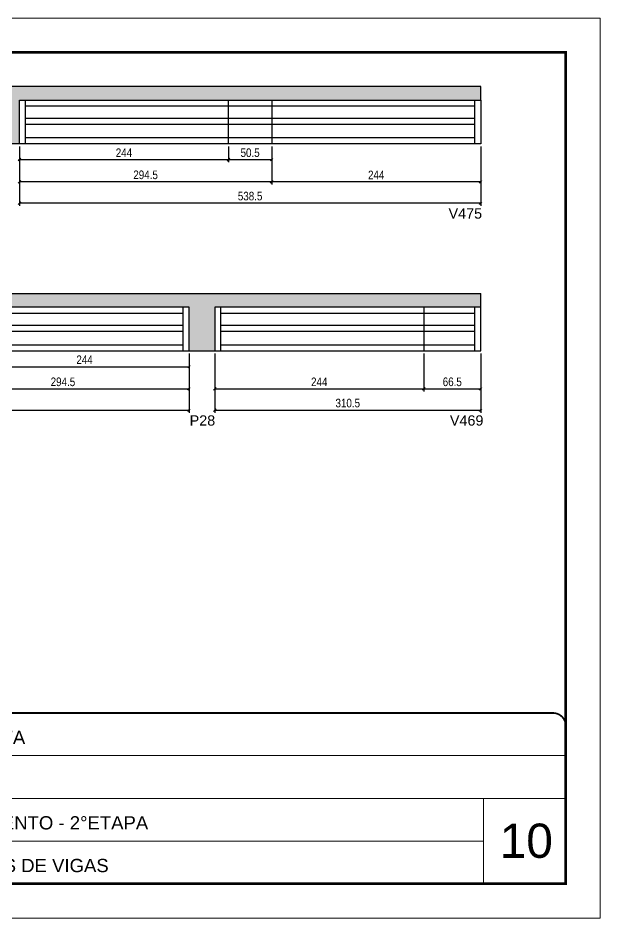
# Model space of a CAD drawing. Extents: x 3309 to 9563, y -2522 to 14608.
# Drawn here: x 5713 to 6393, y 11261 to 12311 of the extents above; entities that cross this region are included whole.
import ezdxf

# ---------------------------------------------------------------- set-up
doc = ezdxf.new("R2010")
doc.units = 0
doc.linetypes.add('CONTINUO', pattern=[0])
doc.linetypes.add('DASHED', pattern=[0.75, 0.5, -0.25])
for name, color, linetype in [('5', 5, 'Continuous'), ('COTA', 241, 'Continuous'), ('Painéis', 200, 'Continuous'), ('SARR_2.2x7', 40, 'Continuous')]:
    doc.layers.add(name, color=color, linetype=linetype)
for name, color, linetype, lineweight in [('CARIMBO', 255, 'Continuous', 9), ('Folhas', 255, 'Continuous', 9), ('SARRAFO DE PRESSAO', 251, 'DASHED', 9)]:
    doc.layers.add(name, color=color, linetype=linetype, lineweight=lineweight)
doc.styles.add('ARIAL', font='arial.ttf')
doc.styles.add('COTA TECNICA', font='techl___.ttf', dxfattribs={"height": 10})
doc.styles.get("Standard").update_dxf_attribs({"font": 'arial.ttf'})
doc.dimstyles.new('PAINEL', dxfattribs={"dimtxt": 10, "dimasz": 3, "dimexe": 3, "dimexo": 3, "dimgap": 3, "dimtad": 1, "dimdec": 1, "dimzin": 12, "dimdsep": 46, "dimtxsty": 'COTA TECNICA', "dimblk1": 'OBLIQUE', "dimblk2": 'OBLIQUE', "dimsah": 1, "dimcen": 0.9, "dimclrd": 4, "dimclre": 4, "dimclrt": 240, "dimadec": 1, "dimazin": 3, "dimtfac": 1, "dimtdec": 1, "dimtmove": 0, "dimatfit": 3, "dimfxl": 1, "dimtolj": 1, "dimtzin": 12, "dimarcsym": 0})

# ---------------------------------------------------------------- blocks, each defined once
blk = doc.blocks.new('9999999999')
at = {"color": 30, "linetype": 'CONTINUO'}
for p, q in [((98564.6, 34379.6), (99584, 34379.6)), ((98564.6, 34329.8), (99488, 34329.8)), ((99584, 34329.8), (99488, 34329.8)), ((99488, 34329.8), (99488, 34230.2)), ((98564.6, 34280), (99488, 34280))]:
    blk.add_line(p, q, dxfattribs=at)
at = {"color": 30, "linetype": 'CONTINUO', "const_width": 2}
blk.add_lwpolyline([(99584, 34230.2), (99584, 34414.4, 0.414214), (99569, 34429.4), (98229, 34429.4, 0.414214), (98214, 34414.4), (98214, 34245.2, 0.414214), (98229, 34230.2), (99584, 34230.2)], format="xyb", dxfattribs=at)
at = {"layer": 'Folhas'}
blk.add_lwpolyline([(98139, 34190.2), (99624, 34190.2), (99624, 35240.2), (98139, 35240.2)], close=True, dxfattribs=at)
at = {"layer": 'Folhas', "color": 30, "const_width": 3}
blk.add_lwpolyline([(98214, 34230.2), (99584, 34230.2), (99584, 35200.2), (98214, 35200.2)], close=True, dxfattribs=at)
at = {"color": 7, "linetype": 'Continuous', "ltscale": 5, "style": 'ARIAL'}
for s, height, p in [('ZAMBETTA', 15.48, (98837.7, 34393.1)), ('1°PAVIMENTO - 2°ETAPA', 15.483, (98837.7, 34293.5)), ('LATERAIS DE VIGAS', 15.483, (98837.7, 34243.7))]:
    blk.add_text(s, height=height, dxfattribs=at).set_placement(p)
blk = doc.blocks.new('_Oblique')
at = {"color": 0, "linetype": 'ByBlock', "lineweight": -2}
blk.add_line((-0.5, -0.5), (0.5, 0.5), dxfattribs=at)
blk = doc.blocks.new('*D208')
at = {"layer": 'COTA', "color": 4, "lineweight": -2, "transparency": 16777216}
for p, q in [((5374.6, 11919.4), (5374.6, 11850.2)), ((5913.1, 11919.4), (5913.1, 11850.2)), ((5374.6, 11853.2), (5913.1, 11853.2))]:
    blk.add_line(p, q, dxfattribs=at)
at = {"layer": 'Defpoints', "color": 0, "transparency": 16777216}
for p in [(5374.6, 11922.4), (5913.1, 11922.4), (5913.1, 11853.2)]:
    blk.add_point(p, dxfattribs=at)
at = {"layer": 'COTA', "color": 4, "lineweight": -2, "transparency": 16777216, "xscale": 3, "yscale": 3, "zscale": 3, "rotation": 180}
blk.add_blockref('_Oblique', (5374.6, 11853.2), dxfattribs=at)
at = {"layer": 'COTA', "color": 4, "lineweight": -2, "transparency": 16777216, "xscale": 3, "yscale": 3, "zscale": 3}
blk.add_blockref('_Oblique', (5913.1, 11853.2), dxfattribs=at)
at = {"layer": 'COTA', "color": 240, "transparency": 16777216, "insert": (5643.9, 11861.4), "char_height": 10, "attachment_point": 5, "style": 'COTA TECNICA'}
blk.add_mtext('\\A1;538.5', dxfattribs=at)
blk = doc.blocks.new('*D210')
at = {"layer": 'COTA', "color": 4, "lineweight": -2, "transparency": 16777216}
for p, q in [((5618.6, 11919.4), (5618.6, 11875.1)), ((5913.1, 11919.4), (5913.1, 11875.1)), ((5618.6, 11878.1), (5913.1, 11878.1))]:
    blk.add_line(p, q, dxfattribs=at)
at = {"layer": 'Defpoints', "color": 0, "transparency": 16777216}
for p in [(5618.6, 11922.4), (5913.1, 11922.4), (5913.1, 11878.1)]:
    blk.add_point(p, dxfattribs=at)
at = {"layer": 'COTA', "color": 4, "lineweight": -2, "transparency": 16777216, "xscale": 3, "yscale": 3, "zscale": 3, "rotation": 180}
blk.add_blockref('_Oblique', (5618.6, 11878.1), dxfattribs=at)
at = {"layer": 'COTA', "color": 4, "lineweight": -2, "transparency": 16777216, "xscale": 3, "yscale": 3, "zscale": 3}
blk.add_blockref('_Oblique', (5913.1, 11878.1), dxfattribs=at)
at = {"layer": 'COTA', "color": 240, "transparency": 16777216, "insert": (5765.9, 11886.2), "char_height": 10, "attachment_point": 5, "style": 'COTA TECNICA'}
blk.add_mtext('\\A1;294.5', dxfattribs=at)
blk = doc.blocks.new('*D215')
at = {"layer": 'COTA', "color": 4, "lineweight": -2, "transparency": 16777216}
for p, q in [((5669.1, 11919.4), (5669.1, 11900.9)), ((5913.1, 11919.4), (5913.1, 11900.9)), ((5669.1, 11903.9), (5913.1, 11903.9))]:
    blk.add_line(p, q, dxfattribs=at)
at = {"layer": 'Defpoints', "color": 0, "transparency": 16777216}
for p in [(5669.1, 11922.4), (5913.1, 11922.4), (5913.1, 11903.9)]:
    blk.add_point(p, dxfattribs=at)
at = {"layer": 'COTA', "color": 4, "lineweight": -2, "transparency": 16777216, "xscale": 3, "yscale": 3, "zscale": 3, "rotation": 180}
blk.add_blockref('_Oblique', (5669.1, 11903.9), dxfattribs=at)
at = {"layer": 'COTA', "color": 4, "lineweight": -2, "transparency": 16777216, "xscale": 3, "yscale": 3, "zscale": 3}
blk.add_blockref('_Oblique', (5913.1, 11903.9), dxfattribs=at)
at = {"layer": 'COTA', "color": 240, "transparency": 16777216, "insert": (5791.1, 11912), "char_height": 10, "attachment_point": 5, "style": 'COTA TECNICA'}
blk.add_mtext('\\A1;244', dxfattribs=at)
blk = doc.blocks.new('*D216')
at = {"layer": 'COTA', "color": 4, "lineweight": -2, "transparency": 16777216}
for p, q in [((5943.1, 11919.4), (5943.1, 11850.2)), ((6253.6, 11919.4), (6253.6, 11850.2)), ((5943.1, 11853.2), (6253.6, 11853.2))]:
    blk.add_line(p, q, dxfattribs=at)
at = {"layer": 'Defpoints', "color": 0, "transparency": 16777216}
for p in [(5943.1, 11922.4), (6253.6, 11922.4), (6253.6, 11853.2)]:
    blk.add_point(p, dxfattribs=at)
at = {"layer": 'COTA', "color": 4, "lineweight": -2, "transparency": 16777216, "xscale": 3, "yscale": 3, "zscale": 3, "rotation": 180}
blk.add_blockref('_Oblique', (5943.1, 11853.2), dxfattribs=at)
at = {"layer": 'COTA', "color": 4, "lineweight": -2, "transparency": 16777216, "xscale": 3, "yscale": 3, "zscale": 3}
blk.add_blockref('_Oblique', (6253.6, 11853.2), dxfattribs=at)
at = {"layer": 'COTA', "color": 240, "transparency": 16777216, "insert": (6098.4, 11861.4), "char_height": 10, "attachment_point": 5, "style": 'COTA TECNICA'}
blk.add_mtext('\\A1;310.5', dxfattribs=at)
blk = doc.blocks.new('*D217')
at = {"layer": 'COTA', "color": 4, "lineweight": -2, "transparency": 16777216}
for p, q in [((5943.1, 11919.4), (5943.1, 11875.1)), ((6187.1, 11919.4), (6187.1, 11875.1)), ((5943.1, 11878.1), (6187.1, 11878.1))]:
    blk.add_line(p, q, dxfattribs=at)
at = {"layer": 'Defpoints', "color": 0, "transparency": 16777216}
for p in [(5943.1, 11922.4), (6187.1, 11922.4), (6187.1, 11878.1)]:
    blk.add_point(p, dxfattribs=at)
at = {"layer": 'COTA', "color": 4, "lineweight": -2, "transparency": 16777216, "xscale": 3, "yscale": 3, "zscale": 3, "rotation": 180}
blk.add_blockref('_Oblique', (5943.1, 11878.1), dxfattribs=at)
at = {"layer": 'COTA', "color": 4, "lineweight": -2, "transparency": 16777216, "xscale": 3, "yscale": 3, "zscale": 3}
blk.add_blockref('_Oblique', (6187.1, 11878.1), dxfattribs=at)
at = {"layer": 'COTA', "color": 240, "transparency": 16777216, "insert": (6065.1, 11886.2), "char_height": 10, "attachment_point": 5, "style": 'COTA TECNICA'}
blk.add_mtext('\\A1;244', dxfattribs=at)
blk = doc.blocks.new('*D218')
at = {"layer": 'COTA', "color": 4, "lineweight": -2, "transparency": 16777216}
for p, q in [((6187.1, 11919.4), (6187.1, 11875.1)), ((6253.6, 11919.4), (6253.6, 11875.1)), ((6187.1, 11878.1), (6253.6, 11878.1))]:
    blk.add_line(p, q, dxfattribs=at)
at = {"layer": 'Defpoints', "color": 0, "transparency": 16777216}
for p in [(6187.1, 11922.4), (6253.6, 11922.4), (6253.6, 11878.1)]:
    blk.add_point(p, dxfattribs=at)
at = {"layer": 'COTA', "color": 4, "lineweight": -2, "transparency": 16777216, "xscale": 3, "yscale": 3, "zscale": 3, "rotation": 180}
blk.add_blockref('_Oblique', (6187.1, 11878.1), dxfattribs=at)
at = {"layer": 'COTA', "color": 4, "lineweight": -2, "transparency": 16777216, "xscale": 3, "yscale": 3, "zscale": 3}
blk.add_blockref('_Oblique', (6253.6, 11878.1), dxfattribs=at)
at = {"layer": 'COTA', "color": 240, "transparency": 16777216, "insert": (6220.4, 11886.2), "char_height": 10, "attachment_point": 5, "style": 'COTA TECNICA'}
blk.add_mtext('\\A1;66.5', dxfattribs=at)
blk = doc.blocks.new('*D219')
at = {"layer": 'COTA', "color": 4, "lineweight": -2, "transparency": 16777216}
for p, q in [((5715.1, 12160.9), (5715.1, 12091.6)), ((6253.6, 12160.9), (6253.6, 12091.6)), ((6253.6, 12094.6), (5715.1, 12094.6))]:
    blk.add_line(p, q, dxfattribs=at)
at = {"layer": 'Defpoints', "color": 0, "transparency": 16777216}
for p in [(5715.1, 12163.9), (6253.6, 12163.9), (5715.1, 12094.6)]:
    blk.add_point(p, dxfattribs=at)
at = {"layer": 'COTA', "color": 4, "lineweight": -2, "transparency": 16777216, "xscale": 3, "yscale": 3, "zscale": 3, "rotation": 180}
blk.add_blockref('_Oblique', (5715.1, 12094.6), dxfattribs=at)
at = {"layer": 'COTA', "color": 4, "lineweight": -2, "transparency": 16777216, "xscale": 3, "yscale": 3, "zscale": 3}
blk.add_blockref('_Oblique', (6253.6, 12094.6), dxfattribs=at)
at = {"layer": 'COTA', "color": 240, "transparency": 16777216, "insert": (5984.4, 12102.9), "char_height": 10, "attachment_point": 5, "style": 'COTA TECNICA'}
blk.add_mtext('\\A1;538.5', dxfattribs=at)
blk = doc.blocks.new('*D220')
at = {"layer": 'COTA', "color": 4, "lineweight": -2, "transparency": 16777216}
for p, q in [((6009.6, 12160.9), (6009.6, 12116.6)), ((6253.6, 12160.9), (6253.6, 12116.6)), ((6253.6, 12119.6), (6009.6, 12119.6))]:
    blk.add_line(p, q, dxfattribs=at)
at = {"layer": 'Defpoints', "color": 0, "transparency": 16777216}
for p in [(6009.6, 12163.9), (6253.6, 12163.9), (6009.6, 12119.6)]:
    blk.add_point(p, dxfattribs=at)
at = {"layer": 'COTA', "color": 4, "lineweight": -2, "transparency": 16777216, "xscale": 3, "yscale": 3, "zscale": 3, "rotation": 180}
blk.add_blockref('_Oblique', (6009.6, 12119.6), dxfattribs=at)
at = {"layer": 'COTA', "color": 4, "lineweight": -2, "transparency": 16777216, "xscale": 3, "yscale": 3, "zscale": 3}
blk.add_blockref('_Oblique', (6253.6, 12119.6), dxfattribs=at)
at = {"layer": 'COTA', "color": 240, "transparency": 16777216, "insert": (6131.6, 12127.6), "char_height": 10, "attachment_point": 5, "style": 'COTA TECNICA'}
blk.add_mtext('\\A1;244', dxfattribs=at)
blk = doc.blocks.new('*D221')
at = {"layer": 'COTA', "color": 4, "lineweight": -2, "transparency": 16777216}
for p, q in [((5715.1, 12160.9), (5715.1, 12116.6)), ((6009.6, 12160.9), (6009.6, 12116.6)), ((6009.6, 12119.6), (5715.1, 12119.6))]:
    blk.add_line(p, q, dxfattribs=at)
at = {"layer": 'Defpoints', "color": 0, "transparency": 16777216}
for p in [(5715.1, 12163.9), (6009.6, 12163.9), (5715.1, 12119.6)]:
    blk.add_point(p, dxfattribs=at)
at = {"layer": 'COTA', "color": 4, "lineweight": -2, "transparency": 16777216, "xscale": 3, "yscale": 3, "zscale": 3, "rotation": 180}
blk.add_blockref('_Oblique', (5715.1, 12119.6), dxfattribs=at)
at = {"layer": 'COTA', "color": 4, "lineweight": -2, "transparency": 16777216, "xscale": 3, "yscale": 3, "zscale": 3}
blk.add_blockref('_Oblique', (6009.6, 12119.6), dxfattribs=at)
at = {"layer": 'COTA', "color": 240, "transparency": 16777216, "insert": (5862.4, 12127.7), "char_height": 10, "attachment_point": 5, "style": 'COTA TECNICA'}
blk.add_mtext('\\A1;294.5', dxfattribs=at)
blk = doc.blocks.new('*D222')
at = {"layer": 'COTA', "color": 4, "lineweight": -2, "transparency": 16777216}
for p, q in [((5959.1, 12160.9), (5959.1, 12142.4)), ((6009.6, 12160.9), (6009.6, 12142.4)), ((6009.6, 12145.4), (5959.1, 12145.4))]:
    blk.add_line(p, q, dxfattribs=at)
at = {"layer": 'Defpoints', "color": 0, "transparency": 16777216}
for p in [(5959.1, 12163.9), (6009.6, 12163.9), (5959.1, 12145.4)]:
    blk.add_point(p, dxfattribs=at)
at = {"layer": 'COTA', "color": 4, "lineweight": -2, "transparency": 16777216, "xscale": 3, "yscale": 3, "zscale": 3, "rotation": 180}
blk.add_blockref('_Oblique', (5959.1, 12145.4), dxfattribs=at)
at = {"layer": 'COTA', "color": 4, "lineweight": -2, "transparency": 16777216, "xscale": 3, "yscale": 3, "zscale": 3}
blk.add_blockref('_Oblique', (6009.6, 12145.4), dxfattribs=at)
at = {"layer": 'COTA', "color": 240, "transparency": 16777216, "insert": (5984.4, 12153.5), "char_height": 10, "attachment_point": 5, "style": 'COTA TECNICA'}
blk.add_mtext('\\A1;50.5', dxfattribs=at)
blk = doc.blocks.new('*D223')
at = {"layer": 'COTA', "color": 4, "lineweight": -2, "transparency": 16777216}
for p, q in [((5715.1, 12160.9), (5715.1, 12142.4)), ((5959.1, 12160.9), (5959.1, 12142.4)), ((5959.1, 12145.4), (5715.1, 12145.4))]:
    blk.add_line(p, q, dxfattribs=at)
at = {"layer": 'Defpoints', "color": 0, "transparency": 16777216}
for p in [(5715.1, 12163.9), (5959.1, 12163.9), (5715.1, 12145.4)]:
    blk.add_point(p, dxfattribs=at)
at = {"layer": 'COTA', "color": 4, "lineweight": -2, "transparency": 16777216, "xscale": 3, "yscale": 3, "zscale": 3, "rotation": 180}
blk.add_blockref('_Oblique', (5715.1, 12145.4), dxfattribs=at)
at = {"layer": 'COTA', "color": 4, "lineweight": -2, "transparency": 16777216, "xscale": 3, "yscale": 3, "zscale": 3}
blk.add_blockref('_Oblique', (5959.1, 12145.4), dxfattribs=at)
at = {"layer": 'COTA', "color": 240, "transparency": 16777216, "insert": (5837.1, 12153.5), "char_height": 10, "attachment_point": 5, "style": 'COTA TECNICA'}
blk.add_mtext('\\A1;244', dxfattribs=at)

msp = doc.modelspace()

# ---------------------------------------------------------------- hatches: boundary and pattern name
at = {"layer": 'COTA'}
h = msp.add_hatch(dxfattribs=at)
h.set_pattern_fill('AR-CONC', color=256, scale=0.03)
h.set_pattern_definition([(50, (-1589, -1.8256), (5.4655401, -0.4781726), [0.5715, -6.2865]), (355, (-1589, -1.8256), (-1.0573026, 5.7317054), [0.4572, -5.0292175]), (100.451445, (-1588.5445, -1.8655), (4.4082374, 5.2535326), [0.4857003, -5.3427073]), (46.1842, (-1589, -0.3016), (8.1323712, -1.2612698), [0.85725, -9.42975]), (96.63556, (-1588.322, -0.407), (7.122124, 7.4227837), [0.7285507, -8.0140682]), (351.18415, (-1589, -0.302), (7.122124, 7.4227837), [0.685799, -7.543792]), (21, (-1588.238, -0.6826), (4.5484317, -3.067956), [0.5715, -6.2865]), (326, (-1588.238, -0.6826), (1.8540609, 5.525639), [0.4572, -5.0292]), (71.451445, (-1587.859, -0.9383), (6.4024926, 2.457683), [0.4857003, -5.3426981]), (37.5, (-1589, -1.8256), (0.0926581, 2.53665117), [0, -4.96824, 0, -5.1054, 0, -5.04825]), (7.5, (-1589, -1.8256), (2.0045899, 3.00541724), [0, -2.91084, 0, -4.85394, 0, -1.92405]), (327.5, (-1590.6993, -1.8256), (4.06771786, -0.17186232), [0, -1.905, 0, -5.9436, 0, -7.8867]), (317.5, (-1591.4613, -1.8256), (4.4438754, 0.7627947), [0, -2.4765, 0, -3.94716, 0, -5.6007])])
h.paths.add_polyline_path([(5715.13, 12214.89), (6253.63, 12214.89), (6253.63, 12230.89), (5374.63, 12230.89), (5374.63, 12214.89), (5685.13, 12214.89), (5685.13, 12163.89), (5715.13, 12163.89)])
h = msp.add_hatch(dxfattribs=at)
h.set_pattern_fill('AR-CONC', color=256, scale=0.03)
h.set_pattern_definition([(50, (-1585, -243.294), (5.4655401, -0.4781726), [0.5715, -6.2865]), (355, (-1585, -243.294), (-1.0573026, 5.7317054), [0.4572, -5.0292175]), (100.451445, (-1584.5445, -243.334), (4.4082374, 5.2535326), [0.4857003, -5.3427073]), (46.1842, (-1585, -241.77), (8.1323712, -1.2612698), [0.85725, -9.42975]), (96.63556, (-1584.322, -241.875), (7.122124, 7.4227837), [0.7285507, -8.0140682]), (351.18415, (-1585, -241.77), (7.122124, 7.4227837), [0.685799, -7.543792]), (21, (-1584.238, -242.151), (4.5484317, -3.067956), [0.5715, -6.2865]), (326, (-1584.238, -242.151), (1.8540609, 5.525639), [0.4572, -5.0292]), (71.451445, (-1583.859, -242.4067), (6.4024926, 2.457683), [0.4857003, -5.3426981]), (37.5, (-1585, -243.294), (0.0926581, 2.53665117), [0, -4.96824, 0, -5.1054, 0, -5.04825]), (7.5, (-1585, -243.294), (2.0045899, 3.00541724), [0, -2.91084, 0, -4.85394, 0, -1.92405]), (327.5, (-1586.6993, -243.294), (4.06771786, -0.17186232), [0, -1.905, 0, -5.9436, 0, -7.8867]), (317.5, (-1587.4613, -243.294), (4.4438754, 0.7627947), [0, -2.4765, 0, -3.94716, 0, -5.6007])])
h.paths.add_polyline_path([(5913.13, 11922.42), (5943.13, 11922.42), (5943.13, 11973.42), (6253.63, 11973.42), (6253.63, 11989.42), (5374.63, 11989.42), (5374.63, 11973.42), (5913.13, 11973.42)])

# ---------------------------------------------------------------- linework, layer by layer
for p, q in [((6253.63, 12230.89), (5374.63, 12230.89)), ((6253.63, 12214.89), (6253.63, 12230.89)), ((5715.13, 12163.89), (5685.13, 12163.89)), ((5374.63, 11989.42), (6253.63, 11989.42)), ((6253.63, 11973.42), (6253.63, 11989.42)), ((5913.13, 11922.42), (5943.13, 11922.42))]:
    msp.add_line(p, q, dxfattribs=at)
at = {"layer": 'Painéis', "linetype": 'ByBlock'}
for p, q in [((5715.13, 12163.89), (5715.13, 12214.89)), ((5715.13, 12214.89), (6253.63, 12214.89)), ((5959.13, 12163.89), (5959.13, 12214.89)), ((6009.63, 12214.89), (6009.63, 12163.89)), ((6253.63, 12214.89), (6253.63, 12163.89)), ((6253.63, 12163.89), (5715.13, 12163.89)), ((5913.13, 11973.42), (5374.63, 11973.42)), ((5913.13, 11922.42), (5913.13, 11973.42)), ((6253.63, 11973.42), (5943.13, 11973.42)), ((5943.13, 11973.42), (5943.13, 11922.42)), ((6187.13, 11973.42), (6187.13, 11922.42)), ((6253.63, 11922.42), (6253.63, 11973.42)), ((5374.63, 11922.42), (5913.13, 11922.42)), ((5943.13, 11922.42), (6253.63, 11922.42))]:
    msp.add_line(p, q, dxfattribs=at)
at = {"layer": 'SARR_2.2x7', "linetype": 'Continuous'}
for p, q in [((5722.13, 12163.89), (5722.13, 12214.89)), ((6246.63, 12163.89), (6246.63, 12214.89)), ((6009.63, 12207.89), (5722.13, 12207.89)), ((6246.63, 12207.89), (6009.63, 12207.89)), ((6009.63, 12193.33), (5722.13, 12193.33)), ((6246.63, 12193.33), (6009.63, 12193.33)), ((6009.63, 12186.33), (5722.13, 12186.33)), ((6246.63, 12186.33), (6009.63, 12186.33)), ((6009.63, 12170.89), (5722.13, 12170.89)), ((6246.63, 12170.89), (6009.63, 12170.89)), ((5906.13, 11922.42), (5906.13, 11973.42)), ((5950.13, 11922.42), (5950.13, 11973.42)), ((6246.63, 11922.42), (6246.63, 11973.42)), ((5618.63, 11966.42), (5906.13, 11966.42)), ((5950.13, 11966.42), (6187.13, 11966.42)), ((6187.13, 11966.42), (6246.63, 11966.42)), ((5906.13, 11951.86), (5618.63, 11951.86)), ((6187.13, 11951.86), (5950.13, 11951.86)), ((6246.63, 11951.86), (6187.13, 11951.86)), ((5906.13, 11944.86), (5618.63, 11944.86)), ((6187.13, 11944.86), (5950.13, 11944.86)), ((6246.63, 11944.86), (6187.13, 11944.86)), ((5618.63, 11929.42), (5906.13, 11929.42)), ((5950.13, 11929.42), (6187.13, 11929.42)), ((6187.13, 11929.42), (6246.63, 11929.42))]:
    msp.add_line(p, q, dxfattribs=at)

# ---------------------------------------------------------------- block references
at = {"layer": 'SARRAFO DE PRESSAO', "color": 6, "linetype": 'ByBlock'}
msp.add_blockref('9999999999', (-93231.11, -22929.5), dxfattribs=at)

# ---------------------------------------------------------------- texts
at = {"layer": '5', "linetype": 'Continuous'}
for s, rotation, p in [('V475', 0.00004, (6216.07, 12076.64)), ('P28', 359.99996, (5913.82, 11835.17)), ('V469', 359.99996, (6217.64, 11835.17))]:
    msp.add_text(s, height=12, rotation=rotation, dxfattribs=at).set_placement(p)
at = {"layer": 'CARIMBO', "style": 'ARIAL'}
msp.add_text('10', height=40, dxfattribs=at).set_placement((6275.73, 11330.85))

# ---------------------------------------------------------------- dimensions: what is measured, and where the dimension line sits
at = {"layer": 'COTA'}
for base, p1, p2, picture, middle in [((5715.13, 12094.65), (6253.63, 12163.89), (5715.13, 12163.89), '*D219', (5984.38, 12102.89)), ((6187.13, 11878.1), (5943.13, 11922.42), (6187.13, 11922.42), '*D217', (6065.13, 11886.17))]:
    dim = msp.add_linear_dim(base=base, p1=p1, p2=p2, dimstyle='PAINEL', dxfattribs=at)
    dim.commit()
    dim.dimension.update_dxf_attribs({"geometry": picture, "text_midpoint": middle})
for base, p1, picture, middle in [((5715.13, 12119.56), (6009.63, 12163.89), '*D221', (5862.38, 12127.7)), ((5715.13, 12145.4), (5959.13, 12163.89), '*D223', (5837.13, 12153.47))]:
    dim = msp.add_linear_dim(base=base, p1=p1, p2=(5715.13, 12163.89), angle=180, dimstyle='PAINEL', override={"dimtmove": 1}, dxfattribs=at)
    dim.commit()
    dim.dimension.update_dxf_attribs({"geometry": picture, "text_midpoint": middle})
for base, p1, p2, picture, middle in [((5959.13, 12145.4), (6009.63, 12163.89), (5959.13, 12163.89), '*D222', (5984.38, 12153.51)), ((6009.63, 12119.56), (6253.63, 12163.89), (6009.63, 12163.89), '*D220', (6131.63, 12127.64)), ((5913.13, 11853.18), (5374.63, 11922.42), (5913.13, 11922.42), '*D208', (5643.88, 11861.42)), ((6253.63, 11853.18), (5943.13, 11922.42), (6253.63, 11922.42), '*D216', (6098.38, 11861.4))]:
    dim = msp.add_linear_dim(base=base, p1=p1, p2=p2, angle=180, dimstyle='PAINEL', dxfattribs=at)
    dim.commit()
    dim.dimension.update_dxf_attribs({"geometry": picture, "text_midpoint": middle})
for base, p1, p2, picture, middle in [((5913.13, 11878.1), (5618.63, 11922.42), (5913.13, 11922.42), '*D210', (5765.88, 11886.23)), ((5913.13, 11903.93), (5669.13, 11922.42), (5913.13, 11922.42), '*D215', (5791.13, 11912)), ((6253.63, 11878.1), (6187.13, 11922.42), (6253.63, 11922.42), '*D218', (6220.38, 11886.21))]:
    dim = msp.add_linear_dim(base=base, p1=p1, p2=p2, dimstyle='PAINEL', override={"dimtmove": 1}, dxfattribs=at)
    dim.commit()
    dim.dimension.update_dxf_attribs({"geometry": picture, "text_midpoint": middle})

doc.saveas('drawing.dxf')
